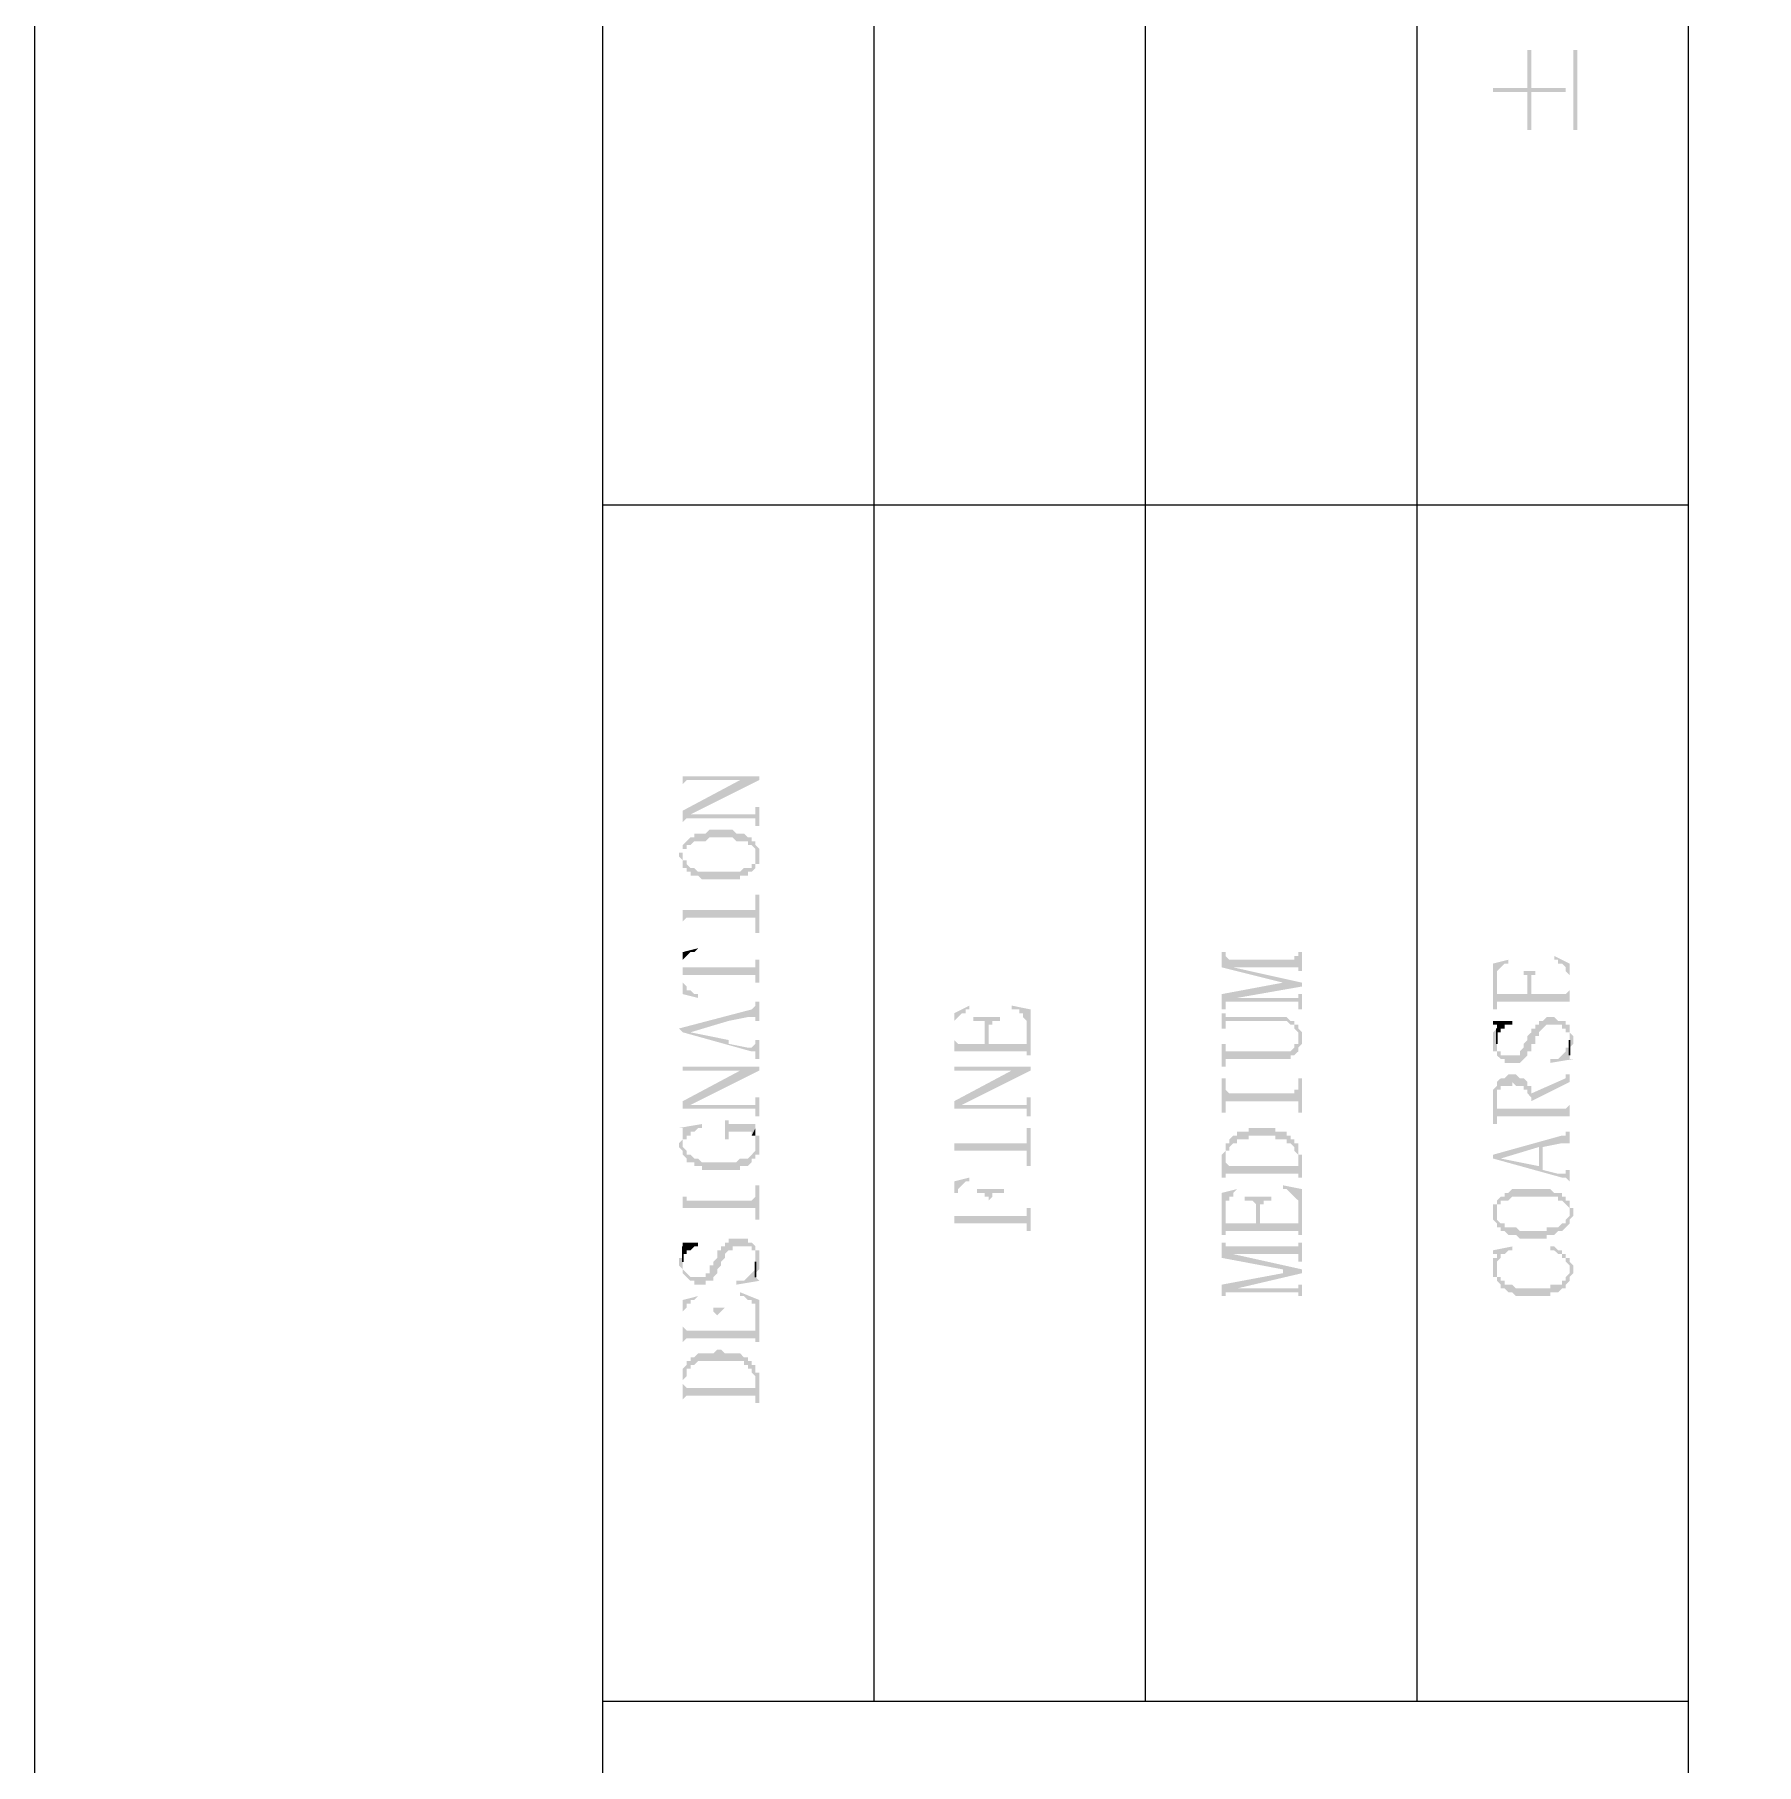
# Model space of a CAD drawing. Header units: millimetres. Extents: x 7018 to 13530, y 4187 to 5692.
# Drawn here: x 11699.65 to 11719.98, y 5168.21 to 5188.64 of the extents above; entities that cross this region are included whole.
import ezdxf

# ---------------------------------------------------------------- set-up
doc = ezdxf.new("R2010")
doc.units = ezdxf.units.MM

msp = doc.modelspace()

# ---------------------------------------------------------------- hatches: boundary and pattern name
at = {"transparency": 33554559}
for points in [[(11716.875, 5188.004), (11716.875, 5187.959), (11717.281, 5187.959), (11717.281, 5187.508), (11717.327, 5187.508), (11717.327, 5187.959), (11717.733, 5187.959), (11717.733, 5188.004), (11717.327, 5188.004), (11717.327, 5188.456), (11717.281, 5188.456), (11717.281, 5188.004)], [(11717.868, 5187.508), (11717.868, 5188.456), (11717.823, 5188.456), (11717.823, 5187.508)], [(11707.307, 5179.971), (11707.307, 5179.745), (11707.307, 5179.79), (11707.307, 5179.79), (11707.352, 5179.835), (11708.21, 5179.835), (11708.21, 5179.881), (11707.307, 5179.881)], [(11707.307, 5179.474), (11707.307, 5179.294), (11707.307, 5179.339), (11707.307, 5179.339), (11707.352, 5179.384), (11707.352, 5179.384), (11707.398, 5179.429), (11708.21, 5179.835), (11707.984, 5179.835)], [(11707.352, 5179.384), (11708.165, 5179.384), (11708.165, 5179.339), (11708.165, 5179.294), (11708.21, 5179.294), (11708.21, 5179.519), (11708.165, 5179.519), (11708.165, 5179.429), (11707.398, 5179.429)], [(11707.307, 5179.068), (11707.307, 5178.933), (11707.307, 5178.978), (11707.307, 5179.023), (11707.352, 5179.023), (11707.352, 5179.068), (11707.398, 5179.068), (11707.443, 5179.113), (11707.578, 5179.113), (11707.623, 5179.158), (11707.894, 5179.158), (11707.939, 5179.113), (11708.075, 5179.113), (11708.075, 5179.068), (11708.12, 5179.068), (11708.165, 5179.023), (11708.165, 5178.978), (11708.165, 5178.933), (11708.165, 5179.068), (11708.165, 5179.113), (11708.12, 5179.113), (11708.12, 5179.158), (11708.075, 5179.158), (11708.029, 5179.204), (11707.939, 5179.204), (11707.894, 5179.249), (11707.623, 5179.249), (11707.578, 5179.204), (11707.443, 5179.204), (11707.443, 5179.158), (11707.398, 5179.158), (11707.352, 5179.113), (11707.352, 5179.113)], [(11707.262, 5178.933), (11707.262, 5178.933), (11707.307, 5178.888), (11707.307, 5178.843), (11707.307, 5178.797), (11707.352, 5178.797), (11707.352, 5178.752), (11707.398, 5178.752), (11707.398, 5178.707), (11707.488, 5178.707), (11707.533, 5178.662), (11707.984, 5178.662), (11707.984, 5178.707), (11708.075, 5178.707), (11708.075, 5178.752), (11708.12, 5178.752), (11708.165, 5178.797), (11708.165, 5178.843), (11708.21, 5178.843), (11708.21, 5178.888), (11708.21, 5178.933), (11708.21, 5178.978), (11708.21, 5179.023), (11708.21, 5179.023), (11708.165, 5179.068), (11708.165, 5178.933), (11708.165, 5178.888), (11708.165, 5178.843), (11708.12, 5178.843), (11708.12, 5178.797), (11708.029, 5178.797), (11707.984, 5178.752), (11707.488, 5178.752), (11707.443, 5178.797), (11707.398, 5178.797), (11707.352, 5178.843), (11707.352, 5178.888), (11707.307, 5178.888), (11707.307, 5178.933), (11707.307, 5179.068), (11707.307, 5179.023), (11707.307, 5178.978), (11707.262, 5178.978)], [(11707.307, 5178.481), (11707.307, 5178.03), (11707.307, 5178.166), (11707.307, 5178.166), (11707.352, 5178.211), (11708.165, 5178.211), (11708.165, 5178.03), (11708.21, 5178.03), (11708.21, 5178.481), (11708.165, 5178.481), (11708.165, 5178.346), (11708.165, 5178.301), (11707.307, 5178.301)], [(11707.307, 5177.804), (11707.307, 5177.669), (11707.307, 5177.714), (11707.352, 5177.759), (11707.352, 5177.759), (11707.398, 5177.804), (11707.443, 5177.804), (11707.488, 5177.85), (11707.488, 5177.85)], [(11707.307, 5177.804), (11707.307, 5177.308), (11707.488, 5177.263), (11707.488, 5177.308), (11707.443, 5177.308), (11707.398, 5177.353), (11707.352, 5177.353), (11707.352, 5177.398), (11707.352, 5177.398), (11707.307, 5177.443), (11707.307, 5177.669)], [(11707.307, 5177.669), (11707.307, 5177.489), (11707.307, 5177.534), (11708.165, 5177.534), (11708.165, 5177.489), (11708.165, 5177.443), (11708.21, 5177.443), (11708.21, 5177.714), (11708.165, 5177.714), (11708.165, 5177.669), (11708.165, 5177.624), (11707.307, 5177.624)], [(11713.671, 5177.804), (11713.671, 5177.624), (11714.393, 5177.443), (11714.393, 5177.443), (11714.619, 5177.398), (11714.619, 5177.443), (11713.806, 5177.624), (11713.806, 5177.624), (11713.761, 5177.714), (11713.761, 5177.714), (11713.716, 5177.759), (11713.716, 5177.804), (11713.716, 5177.804)], [(11713.761, 5177.714), (11713.806, 5177.624), (11714.574, 5177.624), (11714.574, 5177.579), (11714.619, 5177.579), (11714.619, 5177.804), (11714.574, 5177.804), (11714.574, 5177.759), (11714.528, 5177.759), (11714.528, 5177.714)], [(11716.875, 5177.669), (11716.875, 5177.127), (11716.92, 5177.127), (11716.92, 5177.534), (11716.92, 5177.579), (11716.92, 5177.579), (11716.966, 5177.624), (11716.966, 5177.624), (11717.011, 5177.669), (11717.056, 5177.669), (11717.056, 5177.714), (11717.056, 5177.714)], [(11717.597, 5177.714), (11717.643, 5177.714), (11717.643, 5177.669), (11717.688, 5177.669), (11717.733, 5177.624), (11717.733, 5177.579), (11717.733, 5177.579), (11717.778, 5177.534), (11717.778, 5177.127), (11717.778, 5177.669), (11717.597, 5177.759)], [(11716.92, 5177.173), (11716.92, 5177.218), (11717.778, 5177.218), (11717.778, 5177.173), (11717.778, 5177.353), (11717.778, 5177.353), (11717.733, 5177.308), (11717.327, 5177.308), (11717.327, 5177.443), (11717.281, 5177.308), (11716.92, 5177.308), (11716.92, 5177.489)], [(11717.146, 5177.579), (11717.236, 5177.579), (11717.236, 5177.534), (11717.281, 5177.534), (11717.281, 5177.308), (11717.327, 5177.443), (11717.327, 5177.489), (11717.327, 5177.534), (11717.372, 5177.534), (11717.372, 5177.579), (11717.462, 5177.579)], [(11713.671, 5177.308), (11713.671, 5177.127), (11713.716, 5177.127), (11713.716, 5177.173), (11713.716, 5177.218), (11713.761, 5177.218), (11713.851, 5177.263), (11714.619, 5177.398), (11714.393, 5177.443)], [(11713.761, 5177.218), (11714.574, 5177.218), (11714.574, 5177.173), (11714.574, 5177.127), (11714.619, 5177.127), (11714.619, 5177.308), (11714.574, 5177.308), (11714.574, 5177.263), (11713.851, 5177.263)], [(11707.262, 5176.902), (11707.307, 5176.857), (11707.398, 5176.857), (11707.849, 5176.992), (11707.849, 5176.766), (11707.849, 5176.992), (11708.075, 5177.037), (11708.165, 5177.037), (11708.165, 5176.992), (11708.21, 5176.992), (11708.21, 5177.218), (11708.165, 5177.218), (11708.165, 5177.173), (11708.165, 5177.173), (11708.12, 5177.127), (11708.12, 5177.127)], [(11710.512, 5177.082), (11710.512, 5176.586), (11710.512, 5176.947), (11710.512, 5176.992), (11710.557, 5177.037), (11710.557, 5177.037), (11710.602, 5177.082), (11710.647, 5177.082), (11710.647, 5177.127), (11710.692, 5177.127), (11710.692, 5177.173)], [(11711.189, 5177.127), (11711.279, 5177.127), (11711.279, 5177.082), (11711.324, 5177.082), (11711.324, 5177.037), (11711.324, 5177.037), (11711.369, 5176.992), (11711.369, 5176.586), (11711.414, 5176.586), (11711.414, 5177.127), (11711.189, 5177.173)], [(11713.671, 5177.082), (11713.671, 5176.902), (11713.716, 5176.902), (11713.716, 5176.947), (11713.716, 5176.992), (11714.438, 5176.992), (11714.483, 5176.947), (11714.528, 5176.947), (11714.528, 5176.902), (11714.528, 5176.902), (11714.574, 5176.857), (11714.574, 5176.812), (11714.574, 5176.947), (11714.528, 5176.947), (11714.528, 5176.992), (11714.483, 5176.992), (11714.438, 5177.037), (11713.716, 5177.037), (11713.716, 5177.082), (11713.716, 5177.082)], [(11707.307, 5176.857), (11708.12, 5176.631), (11708.165, 5176.631), (11708.165, 5176.586), (11708.165, 5176.541), (11708.21, 5176.541), (11708.21, 5176.766), (11708.165, 5176.766), (11708.165, 5176.721), (11708.165, 5176.721), (11708.12, 5176.676), (11708.075, 5176.676), (11707.849, 5176.721), (11707.849, 5176.992), (11707.849, 5176.766), (11707.398, 5176.857), (11707.398, 5176.857)], [(11710.512, 5176.586), (11710.512, 5176.631), (11711.369, 5176.631), (11711.369, 5176.586), (11711.369, 5176.766), (11711.369, 5176.721), (11710.918, 5176.721), (11710.918, 5176.902), (11710.873, 5176.721), (11710.557, 5176.721), (11710.512, 5176.766), (11710.512, 5176.947)], [(11710.737, 5177.037), (11710.737, 5176.992), (11710.873, 5176.992), (11710.873, 5176.947), (11710.873, 5176.902), (11710.873, 5176.721), (11710.918, 5176.902), (11710.918, 5176.947), (11710.963, 5176.947), (11710.963, 5176.992), (11711.053, 5176.992), (11711.053, 5177.037)], [(11713.671, 5176.721), (11713.671, 5176.45), (11713.716, 5176.45), (11713.716, 5176.496), (11713.716, 5176.541), (11714.483, 5176.541), (11714.483, 5176.586), (11714.528, 5176.586), (11714.574, 5176.631), (11714.574, 5176.676), (11714.574, 5176.676), (11714.619, 5176.721), (11714.619, 5176.766), (11714.619, 5176.812), (11714.619, 5176.857), (11714.574, 5176.902), (11714.574, 5176.766), (11714.574, 5176.721), (11714.528, 5176.721), (11714.528, 5176.676), (11714.528, 5176.676), (11714.483, 5176.631), (11713.716, 5176.631), (11713.716, 5176.721)], [(11716.875, 5176.766), (11716.875, 5176.676), (11716.875, 5176.631), (11716.92, 5176.631), (11716.92, 5176.586), (11716.92, 5176.586), (11716.966, 5176.541), (11717.011, 5176.541), (11717.011, 5176.496), (11717.191, 5176.496), (11717.236, 5176.541), (11717.236, 5176.541), (11717.281, 5176.586), (11717.281, 5176.631), (11717.327, 5176.631), (11717.327, 5176.721), (11717.372, 5176.721), (11717.372, 5176.812), (11717.417, 5176.812), (11717.417, 5176.857), (11717.417, 5176.857), (11717.462, 5176.902), (11717.462, 5176.902), (11717.507, 5176.947), (11717.688, 5176.947), (11717.688, 5176.902), (11717.733, 5176.902), (11717.733, 5176.857), (11717.778, 5176.857), (11717.778, 5176.812), (11717.778, 5176.631), (11717.778, 5176.676), (11717.778, 5176.676), (11717.823, 5176.721), (11717.823, 5176.766), (11717.823, 5176.812), (11717.823, 5176.812), (11717.778, 5176.857), (11717.778, 5176.902), (11717.778, 5176.947), (11717.733, 5176.947), (11717.733, 5176.992), (11717.643, 5176.992), (11717.597, 5177.037), (11717.507, 5177.037), (11717.462, 5176.992), (11717.417, 5176.992), (11717.417, 5176.947), (11717.372, 5176.947), (11717.372, 5176.902), (11717.327, 5176.902), (11717.327, 5176.857), (11717.327, 5176.857), (11717.281, 5176.812), (11717.281, 5176.766), (11717.281, 5176.766), (11717.236, 5176.721), (11717.236, 5176.676), (11717.236, 5176.676), (11717.191, 5176.631), (11717.191, 5176.586), (11716.966, 5176.586), (11716.966, 5176.631), (11716.92, 5176.631), (11716.92, 5176.676), (11716.92, 5176.721), (11716.92, 5176.902), (11716.875, 5176.857), (11716.875, 5176.812)], [(11716.875, 5176.992), (11716.875, 5176.947), (11716.92, 5176.947), (11716.92, 5176.812), (11716.92, 5176.857), (11716.966, 5176.857), (11716.966, 5176.902), (11717.011, 5176.902), (11717.011, 5176.947), (11717.101, 5176.947), (11717.101, 5176.992)], [(11717.552, 5176.496), (11717.552, 5176.496), (11717.823, 5176.541), (11717.778, 5176.541), (11717.778, 5176.586), (11717.778, 5176.721), (11717.778, 5176.676), (11717.733, 5176.676), (11717.733, 5176.631), (11717.733, 5176.631), (11717.688, 5176.586), (11717.688, 5176.586), (11717.643, 5176.541), (11717.552, 5176.541)], [(11707.307, 5176.541), (11707.307, 5176.315), (11707.307, 5176.405), (11708.21, 5176.405), (11708.21, 5176.45), (11707.307, 5176.45)], [(11710.512, 5176.541), (11710.512, 5176.315), (11710.512, 5176.36), (11710.512, 5176.405), (11711.414, 5176.405), (11711.414, 5176.45), (11710.512, 5176.45)], [(11707.307, 5176.044), (11707.307, 5175.864), (11707.307, 5175.954), (11707.352, 5175.954), (11707.398, 5175.999), (11708.21, 5176.405), (11707.984, 5176.405)], [(11710.512, 5176.044), (11710.512, 5175.864), (11710.512, 5175.909), (11710.512, 5175.954), (11710.557, 5175.954), (11710.602, 5175.999), (11711.414, 5176.405), (11711.189, 5176.405)], [(11713.671, 5176.315), (11713.671, 5175.909), (11713.716, 5175.909), (11713.716, 5176.044), (11714.574, 5176.044), (11714.574, 5175.909), (11714.619, 5175.909), (11714.619, 5176.315), (11714.574, 5176.315), (11714.574, 5176.18), (11714.528, 5176.18), (11714.528, 5176.135), (11713.761, 5176.135), (11713.716, 5176.18), (11713.716, 5176.315)], [(11716.875, 5176.089), (11716.875, 5175.774), (11716.92, 5175.774), (11716.92, 5176.089), (11716.92, 5176.18), (11716.966, 5176.18), (11716.966, 5176.225), (11717.101, 5176.225), (11717.101, 5176.27), (11717.101, 5176.27), (11717.146, 5176.225), (11717.236, 5176.225), (11717.236, 5176.18), (11717.281, 5176.18), (11717.281, 5176.135), (11717.281, 5176.135), (11717.327, 5176.089), (11717.327, 5175.954), (11717.327, 5176.225), (11717.281, 5176.225), (11717.281, 5176.27), (11717.281, 5176.27), (11717.236, 5176.315), (11717.191, 5176.315), (11717.146, 5176.36), (11717.056, 5176.36), (11717.011, 5176.315), (11716.966, 5176.315), (11716.92, 5176.27), (11716.92, 5176.225), (11716.92, 5176.225), (11716.875, 5176.18), (11716.875, 5176.135), (11716.875, 5176.135)], [(11717.327, 5176.135), (11717.327, 5176.044), (11717.778, 5176.27), (11717.778, 5176.405), (11717.778, 5176.36), (11717.733, 5176.36), (11717.733, 5176.315), (11717.733, 5176.315)], [(11707.352, 5175.954), (11708.165, 5175.954), (11708.165, 5175.864), (11708.21, 5175.864), (11708.21, 5176.089), (11708.165, 5176.089), (11708.165, 5176.044), (11708.165, 5175.999), (11707.398, 5175.999)], [(11710.557, 5175.954), (11711.369, 5175.954), (11711.369, 5175.864), (11711.414, 5175.864), (11711.414, 5176.089), (11711.369, 5176.089), (11711.369, 5176.044), (11711.369, 5175.999), (11710.602, 5175.999)], [(11716.92, 5175.819), (11716.92, 5175.864), (11717.778, 5175.864), (11717.778, 5175.774), (11717.778, 5176.044), (11717.778, 5175.999), (11717.778, 5175.999), (11717.733, 5175.954), (11717.327, 5175.954), (11717.327, 5176.18), (11717.327, 5176.225), (11717.327, 5175.954), (11716.92, 5175.954), (11716.92, 5176.044)], [(11707.262, 5175.728), (11707.307, 5175.728), (11707.307, 5175.683), (11707.307, 5175.548), (11707.307, 5175.593), (11707.352, 5175.593), (11707.352, 5175.638), (11707.398, 5175.638), (11707.398, 5175.683), (11707.443, 5175.683), (11707.488, 5175.728), (11707.533, 5175.728), (11707.533, 5175.774)], [(11707.262, 5175.548), (11707.262, 5175.503), (11707.262, 5175.503), (11707.307, 5175.458), (11707.307, 5175.412), (11707.307, 5175.412), (11707.352, 5175.367), (11707.352, 5175.322), (11707.443, 5175.322), (11707.443, 5175.277), (11707.533, 5175.277), (11707.533, 5175.232), (11707.984, 5175.232), (11707.984, 5175.277), (11708.075, 5175.277), (11708.12, 5175.322), (11708.12, 5175.367), (11708.165, 5175.367), (11708.165, 5175.412), (11708.21, 5175.412), (11708.21, 5175.458), (11708.21, 5175.548), (11708.21, 5175.593), (11708.21, 5175.638), (11708.165, 5175.638), (11708.165, 5175.503), (11708.165, 5175.458), (11708.165, 5175.458), (11708.12, 5175.412), (11708.12, 5175.412), (11708.075, 5175.367), (11707.984, 5175.367), (11707.939, 5175.322), (11707.533, 5175.322), (11707.488, 5175.367), (11707.443, 5175.367), (11707.398, 5175.412), (11707.352, 5175.412), (11707.352, 5175.458), (11707.352, 5175.458), (11707.307, 5175.503), (11707.307, 5175.638), (11707.307, 5175.593), (11707.307, 5175.593)], [(11707.804, 5175.819), (11707.804, 5175.593), (11707.849, 5175.593), (11707.849, 5175.638), (11707.849, 5175.683), (11708.12, 5175.683), (11708.12, 5175.638), (11708.165, 5175.728), (11708.165, 5175.774), (11707.849, 5175.774), (11707.849, 5175.819), (11707.849, 5175.819)], [(11708.12, 5175.638), (11708.165, 5175.638), (11708.165, 5175.548), (11708.165, 5175.683), (11708.165, 5175.728)], [(11710.512, 5175.728), (11710.512, 5175.277), (11710.512, 5175.412), (11710.512, 5175.458), (11711.369, 5175.458), (11711.369, 5175.277), (11711.414, 5175.277), (11711.414, 5175.728), (11711.369, 5175.728), (11711.369, 5175.593), (11711.369, 5175.548), (11710.512, 5175.548), (11710.512, 5175.593)], [(11713.671, 5175.367), (11713.671, 5175.142), (11713.716, 5175.142), (11713.716, 5175.367), (11713.716, 5175.412), (11713.716, 5175.458), (11713.761, 5175.458), (11713.761, 5175.503), (11713.761, 5175.503), (11713.806, 5175.548), (11713.851, 5175.548), (11713.851, 5175.593), (11713.987, 5175.593), (11713.987, 5175.638), (11714.303, 5175.638), (11714.303, 5175.593), (11714.438, 5175.593), (11714.438, 5175.548), (11714.483, 5175.548), (11714.528, 5175.503), (11714.528, 5175.458), (11714.528, 5175.458), (11714.574, 5175.412), (11714.574, 5175.142), (11714.619, 5175.142), (11714.619, 5175.367), (11714.619, 5175.412), (11714.574, 5175.412), (11714.574, 5175.503), (11714.574, 5175.548), (11714.528, 5175.548), (11714.528, 5175.593), (11714.483, 5175.593), (11714.483, 5175.638), (11714.438, 5175.638), (11714.438, 5175.683), (11714.303, 5175.683), (11714.303, 5175.728), (11713.987, 5175.728), (11713.987, 5175.683), (11713.851, 5175.683), (11713.851, 5175.638), (11713.806, 5175.638), (11713.761, 5175.593), (11713.761, 5175.548), (11713.716, 5175.548), (11713.716, 5175.503), (11713.716, 5175.458), (11713.716, 5175.458), (11713.671, 5175.412), (11713.671, 5175.412)], [(11716.875, 5175.412), (11716.875, 5175.367), (11716.966, 5175.367), (11717.417, 5175.503), (11717.417, 5175.277), (11717.462, 5175.503), (11717.688, 5175.548), (11717.778, 5175.548), (11717.778, 5175.503), (11717.778, 5175.728), (11717.778, 5175.683), (11717.733, 5175.683), (11717.733, 5175.638), (11717.688, 5175.638)], [(11716.875, 5175.367), (11717.688, 5175.142), (11717.733, 5175.142), (11717.778, 5175.097), (11717.778, 5175.051), (11717.778, 5175.277), (11717.778, 5175.232), (11717.733, 5175.232), (11717.733, 5175.187), (11717.643, 5175.187), (11717.462, 5175.232), (11717.462, 5175.503), (11717.417, 5175.277), (11716.966, 5175.367), (11716.966, 5175.367)], [(11713.716, 5175.142), (11713.716, 5175.187), (11714.574, 5175.187), (11714.574, 5175.142), (11714.574, 5175.322), (11714.574, 5175.277), (11713.761, 5175.277), (11713.716, 5175.322), (11713.716, 5175.367)], [(11707.307, 5175.051), (11707.307, 5174.645), (11707.307, 5174.781), (11708.165, 5174.781), (11708.165, 5174.645), (11708.21, 5174.645), (11708.21, 5175.051), (11708.165, 5175.051), (11708.165, 5174.916), (11708.165, 5174.916), (11708.12, 5174.871), (11707.352, 5174.871), (11707.352, 5174.916), (11707.307, 5174.916)], [(11710.512, 5175.097), (11710.512, 5174.51), (11710.512, 5174.871), (11710.512, 5174.961), (11710.557, 5174.961), (11710.557, 5175.006), (11710.557, 5175.006), (11710.602, 5175.051), (11710.602, 5175.051), (11710.647, 5175.097), (11710.692, 5175.097), (11710.692, 5175.142)], [(11714.393, 5175.006), (11714.438, 5175.006), (11714.483, 5174.961), (11714.483, 5174.961), (11714.528, 5174.916), (11714.528, 5174.916), (11714.574, 5174.871), (11714.574, 5174.826), (11714.574, 5174.465), (11714.619, 5174.465), (11714.619, 5175.006), (11714.393, 5175.051)], [(11710.512, 5174.555), (11710.512, 5174.6), (11711.369, 5174.6), (11711.369, 5174.51), (11711.414, 5174.51), (11711.414, 5174.781), (11711.369, 5174.781), (11711.369, 5174.735), (11711.369, 5174.69), (11710.918, 5174.69), (11710.918, 5174.871), (11710.918, 5174.69), (11710.512, 5174.69), (11710.512, 5174.871)], [(11710.782, 5175.006), (11710.782, 5174.961), (11710.873, 5174.961), (11710.873, 5174.916), (11710.918, 5174.916), (11710.918, 5174.69), (11710.918, 5174.871), (11710.918, 5174.871), (11710.963, 5174.916), (11710.963, 5174.961), (11711.098, 5174.961), (11711.098, 5175.006)], [(11713.671, 5174.961), (11713.671, 5174.465), (11713.716, 5174.465), (11713.716, 5174.826), (11713.716, 5174.871), (11713.761, 5174.871), (11713.761, 5174.916), (11713.806, 5174.916), (11713.806, 5174.961), (11713.806, 5174.961), (11713.851, 5175.006), (11713.897, 5175.006), (11713.851, 5175.006)], [(11713.716, 5174.465), (11713.716, 5174.51), (11714.574, 5174.51), (11714.574, 5174.465), (11714.574, 5174.645), (11714.574, 5174.6), (11714.122, 5174.6), (11714.122, 5174.781), (11714.077, 5174.6), (11713.716, 5174.6), (11713.716, 5174.645), (11713.716, 5174.826)], [(11713.942, 5174.916), (11713.942, 5174.871), (11714.032, 5174.871), (11714.077, 5174.826), (11714.077, 5174.781), (11714.077, 5174.6), (11714.122, 5174.781), (11714.122, 5174.826), (11714.167, 5174.826), (11714.167, 5174.871), (11714.258, 5174.871), (11714.258, 5174.916)], [(11716.875, 5174.735), (11716.875, 5174.69), (11716.875, 5174.645), (11716.875, 5174.645), (11716.92, 5174.6), (11716.92, 5174.555), (11716.966, 5174.555), (11716.966, 5174.51), (11717.011, 5174.51), (11717.056, 5174.465), (11717.146, 5174.465), (11717.191, 5174.42), (11717.507, 5174.42), (11717.507, 5174.465), (11717.597, 5174.465), (11717.643, 5174.51), (11717.688, 5174.51), (11717.733, 5174.555), (11717.733, 5174.555), (11717.778, 5174.6), (11717.778, 5174.645), (11717.778, 5174.645), (11717.823, 5174.69), (11717.823, 5174.735), (11717.823, 5174.781), (11717.778, 5174.781), (11717.778, 5174.826), (11717.778, 5174.735), (11717.778, 5174.69), (11717.778, 5174.69), (11717.733, 5174.645), (11717.733, 5174.6), (11717.688, 5174.6), (11717.643, 5174.555), (11717.507, 5174.555), (11717.507, 5174.51), (11717.191, 5174.51), (11717.146, 5174.555), (11717.011, 5174.555), (11717.011, 5174.6), (11716.966, 5174.6), (11716.92, 5174.645), (11716.92, 5174.69), (11716.92, 5174.826), (11716.875, 5174.826), (11716.875, 5174.781)], [(11716.92, 5174.826), (11716.92, 5174.735), (11716.92, 5174.781), (11716.92, 5174.826), (11716.966, 5174.826), (11716.966, 5174.871), (11717.056, 5174.871), (11717.101, 5174.916), (11717.643, 5174.916), (11717.643, 5174.871), (11717.688, 5174.871), (11717.733, 5174.826), (11717.733, 5174.826), (11717.778, 5174.781), (11717.778, 5174.735), (11717.778, 5174.871), (11717.733, 5174.871), (11717.733, 5174.916), (11717.688, 5174.916), (11717.688, 5174.961), (11717.597, 5174.961), (11717.552, 5175.006), (11717.101, 5175.006), (11717.056, 5174.961), (11717.011, 5174.961), (11717.011, 5174.916), (11716.966, 5174.916), (11716.92, 5174.871), (11716.92, 5174.871)], [(11707.262, 5174.149), (11707.262, 5174.104), (11707.262, 5174.104), (11707.307, 5174.058), (11707.307, 5174.013), (11707.307, 5174.013), (11707.352, 5173.968), (11707.352, 5173.968), (11707.398, 5173.923), (11707.443, 5173.923), (11707.443, 5173.878), (11707.578, 5173.878), (11707.578, 5173.923), (11707.668, 5173.923), (11707.668, 5173.968), (11707.668, 5173.968), (11707.713, 5174.013), (11707.713, 5174.058), (11707.713, 5174.058), (11707.759, 5174.104), (11707.759, 5174.149), (11707.759, 5174.149), (11707.804, 5174.194), (11707.804, 5174.239), (11707.804, 5174.239), (11707.849, 5174.284), (11707.894, 5174.284), (11707.894, 5174.329), (11708.12, 5174.329), (11708.12, 5174.284), (11708.165, 5174.284), (11708.165, 5174.239), (11708.165, 5174.013), (11708.21, 5174.058), (11708.21, 5174.149), (11708.21, 5174.239), (11708.21, 5174.284), (11708.165, 5174.284), (11708.165, 5174.329), (11708.165, 5174.329), (11708.12, 5174.374), (11708.075, 5174.374), (11708.075, 5174.42), (11707.849, 5174.42), (11707.849, 5174.374), (11707.804, 5174.374), (11707.804, 5174.329), (11707.759, 5174.329), (11707.759, 5174.284), (11707.713, 5174.284), (11707.713, 5174.194), (11707.713, 5174.194), (11707.668, 5174.149), (11707.668, 5174.104), (11707.623, 5174.104), (11707.623, 5174.058), (11707.623, 5174.013), (11707.578, 5174.013), (11707.578, 5173.968), (11707.398, 5173.968), (11707.352, 5174.013), (11707.352, 5174.013), (11707.307, 5174.058), (11707.307, 5174.284), (11707.307, 5174.239), (11707.307, 5174.194), (11707.262, 5174.194)], [(11707.262, 5174.374), (11707.307, 5174.374), (11707.307, 5174.329), (11707.307, 5174.194), (11707.307, 5174.239), (11707.352, 5174.239), (11707.352, 5174.284), (11707.398, 5174.284), (11707.443, 5174.329), (11707.488, 5174.329), (11707.488, 5174.374), (11707.488, 5174.374)], [(11713.671, 5174.374), (11713.671, 5174.194), (11714.393, 5174.058), (11714.393, 5174.013), (11714.619, 5174.013), (11714.619, 5174.058), (11713.806, 5174.239), (11713.806, 5174.239), (11713.761, 5174.329), (11713.716, 5174.329), (11713.716, 5174.374), (11713.716, 5174.374)], [(11713.761, 5174.329), (11713.806, 5174.239), (11714.574, 5174.239), (11714.574, 5174.194), (11714.574, 5174.149), (11714.619, 5174.149), (11714.619, 5174.374), (11714.574, 5174.374), (11714.574, 5174.329), (11714.528, 5174.329)], [(11716.875, 5174.284), (11716.875, 5174.239), (11716.92, 5174.239), (11716.92, 5173.968), (11716.92, 5174.104), (11716.92, 5174.149), (11716.92, 5174.149), (11716.966, 5174.194), (11716.966, 5174.239), (11717.011, 5174.239), (11717.056, 5174.284), (11717.101, 5174.284), (11717.101, 5174.329)], [(11716.875, 5174.104), (11716.875, 5174.058), (11716.875, 5174.013), (11716.875, 5173.968), (11716.92, 5173.968), (11716.92, 5174.239), (11716.92, 5174.194), (11716.875, 5174.194), (11716.875, 5174.149)], [(11717.552, 5174.284), (11717.597, 5174.284), (11717.643, 5174.239), (11717.688, 5174.239), (11717.688, 5174.194), (11717.733, 5174.194), (11717.733, 5174.149), (11717.733, 5174.149), (11717.778, 5174.104), (11717.778, 5174.058), (11717.778, 5174.194), (11717.733, 5174.194), (11717.733, 5174.239), (11717.688, 5174.239), (11717.688, 5174.284), (11717.643, 5174.284), (11717.597, 5174.329), (11717.552, 5174.329)], [(11707.939, 5173.923), (11707.939, 5173.878), (11708.21, 5173.923), (11708.21, 5173.923), (11708.165, 5173.968), (11708.165, 5174.104), (11708.165, 5174.058), (11708.165, 5174.058), (11708.12, 5174.013), (11708.12, 5174.013), (11708.075, 5173.968), (11708.075, 5173.968), (11708.029, 5173.923), (11707.984, 5173.923)], [(11713.671, 5173.878), (11713.671, 5173.743), (11713.716, 5173.743), (11713.716, 5173.788), (11713.761, 5173.788), (11713.851, 5173.833), (11714.619, 5174.013), (11714.393, 5174.013)], [(11716.92, 5173.968), (11716.92, 5173.923), (11716.92, 5173.923), (11716.966, 5173.878), (11716.966, 5173.833), (11717.011, 5173.833), (11717.056, 5173.788), (11717.101, 5173.788), (11717.146, 5173.743), (11717.552, 5173.743), (11717.552, 5173.788), (11717.643, 5173.788), (11717.688, 5173.833), (11717.733, 5173.833), (11717.733, 5173.878), (11717.733, 5173.878), (11717.778, 5173.923), (11717.778, 5173.968), (11717.778, 5173.968), (11717.823, 5174.013), (11717.823, 5174.058), (11717.823, 5174.104), (11717.823, 5174.104), (11717.778, 5174.149), (11717.778, 5174.194), (11717.778, 5174.058), (11717.778, 5174.013), (11717.778, 5174.013), (11717.733, 5173.968), (11717.733, 5173.923), (11717.688, 5173.923), (11717.688, 5173.878), (11717.552, 5173.878), (11717.552, 5173.833), (11717.146, 5173.833), (11717.101, 5173.878), (11717.011, 5173.878), (11717.011, 5173.923), (11716.966, 5173.923), (11716.966, 5173.968), (11716.92, 5173.968), (11716.92, 5174.013), (11716.92, 5174.058), (11716.92, 5174.058)], [(11707.984, 5173.743), (11708.029, 5173.743), (11708.075, 5173.697), (11708.12, 5173.697), (11708.12, 5173.652), (11708.165, 5173.652), (11708.165, 5173.562), (11708.165, 5173.201), (11708.21, 5173.201), (11708.21, 5173.697), (11707.984, 5173.788)], [(11713.761, 5173.788), (11714.574, 5173.788), (11714.574, 5173.743), (11714.619, 5173.743), (11714.619, 5173.878), (11714.574, 5173.878), (11714.574, 5173.833), (11713.851, 5173.833)], [(11707.307, 5173.697), (11707.307, 5173.201), (11707.307, 5173.562), (11707.307, 5173.562), (11707.352, 5173.607), (11707.352, 5173.652), (11707.398, 5173.652), (11707.398, 5173.697), (11707.443, 5173.697), (11707.488, 5173.743), (11707.488, 5173.743)], [(11707.578, 5173.607), (11707.668, 5173.607), (11707.668, 5173.562), (11707.668, 5173.562), (11707.713, 5173.517), (11707.713, 5173.336), (11707.713, 5173.517), (11707.713, 5173.517), (11707.759, 5173.562), (11707.759, 5173.562), (11707.804, 5173.607), (11707.849, 5173.607)], [(11707.307, 5173.201), (11707.307, 5173.201), (11707.352, 5173.246), (11708.165, 5173.246), (11708.165, 5173.201), (11708.165, 5173.382), (11708.165, 5173.336), (11707.713, 5173.336), (11707.713, 5173.517), (11707.713, 5173.336), (11707.352, 5173.336), (11707.307, 5173.382), (11707.307, 5173.517)], [(11707.307, 5172.75), (11707.307, 5172.479), (11707.307, 5172.75), (11707.307, 5172.75), (11707.352, 5172.795), (11707.352, 5172.84), (11707.352, 5172.885), (11707.398, 5172.885), (11707.398, 5172.93), (11707.443, 5172.93), (11707.488, 5172.975), (11708.029, 5172.975), (11708.029, 5172.93), (11708.075, 5172.93), (11708.075, 5172.885), (11708.12, 5172.885), (11708.12, 5172.84), (11708.12, 5172.84), (11708.165, 5172.795), (11708.165, 5172.75), (11708.165, 5172.479), (11708.21, 5172.479), (11708.21, 5172.75), (11708.21, 5172.84), (11708.165, 5172.84), (11708.165, 5172.885), (11708.165, 5172.93), (11708.12, 5172.93), (11708.12, 5172.975), (11708.075, 5172.975), (11708.075, 5173.02), (11708.029, 5173.02), (11707.984, 5173.066), (11707.804, 5173.066), (11707.759, 5173.111), (11707.713, 5173.111), (11707.668, 5173.066), (11707.488, 5173.066), (11707.443, 5173.02), (11707.398, 5173.02), (11707.398, 5172.975), (11707.352, 5172.975), (11707.352, 5172.93), (11707.352, 5172.93), (11707.307, 5172.885), (11707.307, 5172.795)], [(11707.307, 5172.524), (11707.307, 5172.524), (11707.352, 5172.569), (11708.165, 5172.569), (11708.165, 5172.524), (11708.165, 5172.705), (11708.165, 5172.659), (11707.352, 5172.659), (11707.307, 5172.705), (11707.307, 5172.705)]]:
    msp.add_hatch(color=256, dxfattribs=at).paths.add_polyline_path(points)

# ---------------------------------------------------------------- linework, layer by layer
msp.add_line((11706.359, 5242.873), (11706.359, 4956.132))
for points in [[(12119.653, 4951.873), (12119.653, 5248.873), (11699.653, 5248.873), (11699.653, 4951.873)], [(11716.92, 5176.902), (11716.92, 5176.721), (11716.92, 5176.766), (11716.92, 5176.902)], [(11717.778, 5176.721), (11717.778, 5176.586), (11717.778, 5176.631), (11717.778, 5176.766)], [(11707.307, 5174.284), (11707.307, 5174.149), (11707.307, 5174.329)], [(11708.165, 5174.104), (11708.165, 5173.968), (11708.165, 5174.013), (11708.165, 5174.149), (11708.165, 5174.149)]]:
    msp.add_lwpolyline(points, close=True)
for points in [[(11709.564, 5242.873), (11709.564, 5168.959)], [(11712.768, 5242.873), (11712.768, 5168.959)], [(11715.973, 5242.873), (11715.973, 5168.959)], [(11719.177, 5242.873), (11719.177, 4956.132)], [(11706.359, 5183.085), (11719.177, 5183.085)], [(11706.359, 5168.959), (11719.177, 5168.959)]]:
    msp.add_lwpolyline(points)

doc.saveas('drawing.dxf')
